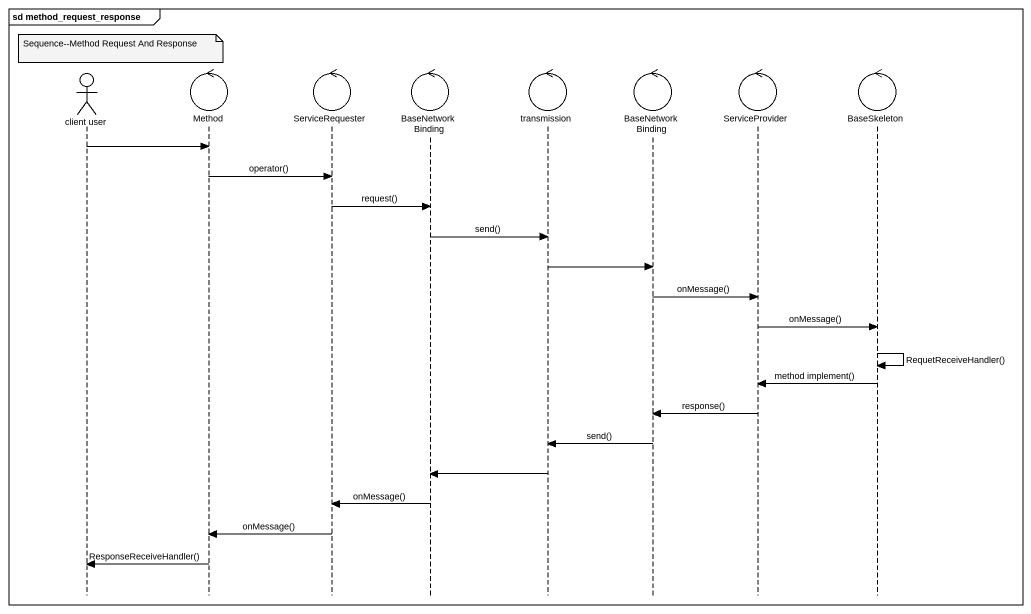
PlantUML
@startuml
mainframe sd method_request_response
hide footbox
actor "client user" as client_user
control Method
control ServiceRequester
control BaseNetworkBinding
control transmission
control "BaseNetworkBinding" as BaseNetworkBinding_2
control ServiceProvider
control BaseSkeleton

note over client_user : Sequence--Method Request And Response
client_user -> Method
Method -> ServiceRequester : operator()
ServiceRequester -> BaseNetworkBinding : request()
BaseNetworkBinding -> transmission : send()
transmission -> BaseNetworkBinding_2
BaseNetworkBinding_2 -> ServiceProvider : onMessage()
ServiceProvider -> BaseSkeleton : onMessage()
BaseSkeleton -> BaseSkeleton : RequetReceiveHandler()
BaseSkeleton -> ServiceProvider : method implement()
ServiceProvider -> BaseNetworkBinding_2 : response()
BaseNetworkBinding_2 -> transmission : send()
transmission -> BaseNetworkBinding
BaseNetworkBinding -> ServiceRequester : onMessage()
ServiceRequester -> Method : onMessage()
Method -> client_user : ResponseReceiveHandler()
@enduml
